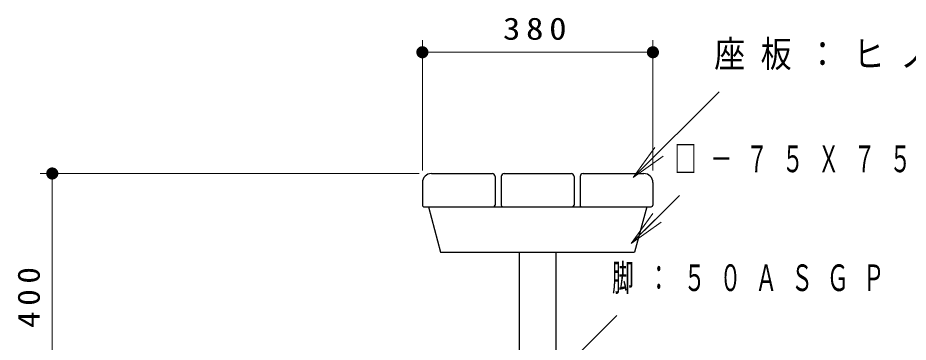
# Model space of a CAD drawing. Units: millimetres on the paper, scale 1:20. Extents: x -365 to 0, y -6 to 257.
# Drawn here: x -140.6 to -67.3, y 113.4 to 140.2 of the extents above; entities that cross this region are included whole.
import ezdxf

# ---------------------------------------------------------------- set-up
doc = ezdxf.new("R2010")
doc.units = ezdxf.units.MM
doc.layers.add('1_20', color=7, linetype='Continuous', lineweight=25)
doc.styles.add('ＭＳ ゴシック', font='')
doc.styles.get('ＭＳ ゴシック').set_extended_font_data('MS Gothic')

# ---------------------------------------------------------------- blocks, each defined once
blk = doc.blocks.new('filled_dot')
at = {"color": 0, "linetype": 'Continuous', "lineweight": -2, "const_width": 1.25}
blk.add_lwpolyline([(-0.625, 0, 1), (0.625, 0, 1)], format="xyb", close=True, dxfattribs=at)
blk = doc.blocks.new('open_arrow')
at = {"color": 0, "linetype": 'Continuous', "lineweight": -2}
blk.add_lwpolyline([(7.5, 1.25), (0, 0), (7.5, -1.25)], dxfattribs=at)

msp = doc.modelspace()

# ---------------------------------------------------------------- linework, layer by layer
at = {"layer": '1_20', "lineweight": 13}
for p, q in [((-107.303, 127.603), (-107.303, 138.353)), ((-88.303, 127.603), (-88.303, 138.353)), ((-107.303, 137.353), (-88.303, 137.353)), ((-89.919, 127.024), (-82.848, 134.095)), ((-107.553, 127.353), (-138.803, 127.353)), ((-137.803, 107.353), (-137.803, 127.353)), ((-86.125, 125.528), (-90.085, 121.568)), ((-90.085, 121.568), (-88.317, 124.043)), ((-90.085, 121.568), (-87.963, 123.689)), ((-87.61, 123.336), (-90.085, 121.568)), ((-96.692, 110.226), (-91.282, 115.636))]:
    msp.add_line(p, q, dxfattribs=at)
at = {"layer": '1_20'}
for p, q in [((-106.553, 127.353), (-101.553, 127.353)), ((-101.303, 127.103), (-101.303, 124.753)), ((-100.803, 127.103), (-100.803, 124.753)), ((-100.553, 127.353), (-95.053, 127.353)), ((-94.803, 127.103), (-94.803, 124.753)), ((-94.303, 127.103), (-94.303, 124.753)), ((-94.053, 127.353), (-89.053, 127.353)), ((-107.303, 126.603), (-107.303, 124.753)), ((-88.303, 126.603), (-88.303, 124.753)), ((-107.153, 124.603), (-88.453, 124.603)), ((-106.803, 124.603), (-105.798, 120.853)), ((-88.803, 124.603), (-89.808, 120.853)), ((-105.798, 120.853), (-89.808, 120.853)), ((-99.315, 120.853), (-99.315, 94.853)), ((-96.29, 120.853), (-96.29, 94.853))]:
    msp.add_line(p, q, dxfattribs=at)
for centre, radius, start, end in [((-106.553, 126.603), 0.75, 89.99998, 179.99996), ((-101.553, 127.103), 0.25, 0, 89.99998), ((-100.553, 127.103), 0.25, 89.99998, 179.99996), ((-95.053, 127.103), 0.25, 0, 89.99998), ((-94.053, 127.103), 0.25, 89.99998, 179.99996), ((-89.053, 126.603), 0.75, 0, 89.99998), ((-107.153, 124.753), 0.15, 179.99998, 270.00002), ((-101.453, 124.753), 0.15, 270.00002, 0), ((-100.653, 124.753), 0.15, 179.99998, 270.00002), ((-94.953, 124.753), 0.15, 270.00002, 0), ((-94.153, 124.753), 0.15, 179.99998, 270.00002), ((-88.453, 124.753), 0.15, 270.00002, 0)]:
    msp.add_arc(centre, radius, start, end, dxfattribs=at)

# ---------------------------------------------------------------- block references
at = {"layer": '1_20', "lineweight": 13, "xscale": 0.4, "yscale": 0.4}
msp.add_blockref('filled_dot', (-107.303, 137.353), dxfattribs=at)
at = {"layer": '1_20', "lineweight": 13}
for name, p, xscale, yscale, rotation in [('filled_dot', (-88.303, 137.353), 0.4, 0.4, 180), ('open_arrow', (-89.919, 127.024), 0.4, 0.4, 45), ('filled_dot', (-137.803, 127.353), 0.4, 0.4, 270), ('open_arrow', (-86.125, 125.528), 0.001, 0.001, 225)]:
    msp.add_blockref(name, p, dxfattribs=dict(at, xscale=xscale, yscale=yscale, rotation=rotation))

# ---------------------------------------------------------------- texts
at = {"layer": '1_20', "style": 'ＭＳ ゴシック'}
for s, insert, char_height, attachment_point in [('\\T1.33;\\W1.15;380', (-97.803, 138.353), 1.833, 8), ('\\T1.5;\\W0.85;座板：ヒノキ\u3000120X55', (-83.248, 137.095), 2.199, 4), ('\\T1.64;\\W0.6;□－７５Ｘ７５Ｘ３．２', (-86.522, 128.528), 2.199, 4), ('\\T1.64;\\W0.6;脚：５０ＡＳＧＰ', (-91.67, 118.636), 2.199, 4)]:
    msp.add_mtext(s, dxfattribs=dict(at, insert=insert, char_height=char_height, attachment_point=attachment_point))
at = {"layer": '1_20', "insert": (-138.803, 117.353), "char_height": 1.833, "attachment_point": 8, "rotation": 90, "style": 'ＭＳ ゴシック'}
msp.add_mtext('\\T1.33;\\W1.1;400', dxfattribs=at)

doc.saveas('drawing.dxf')
